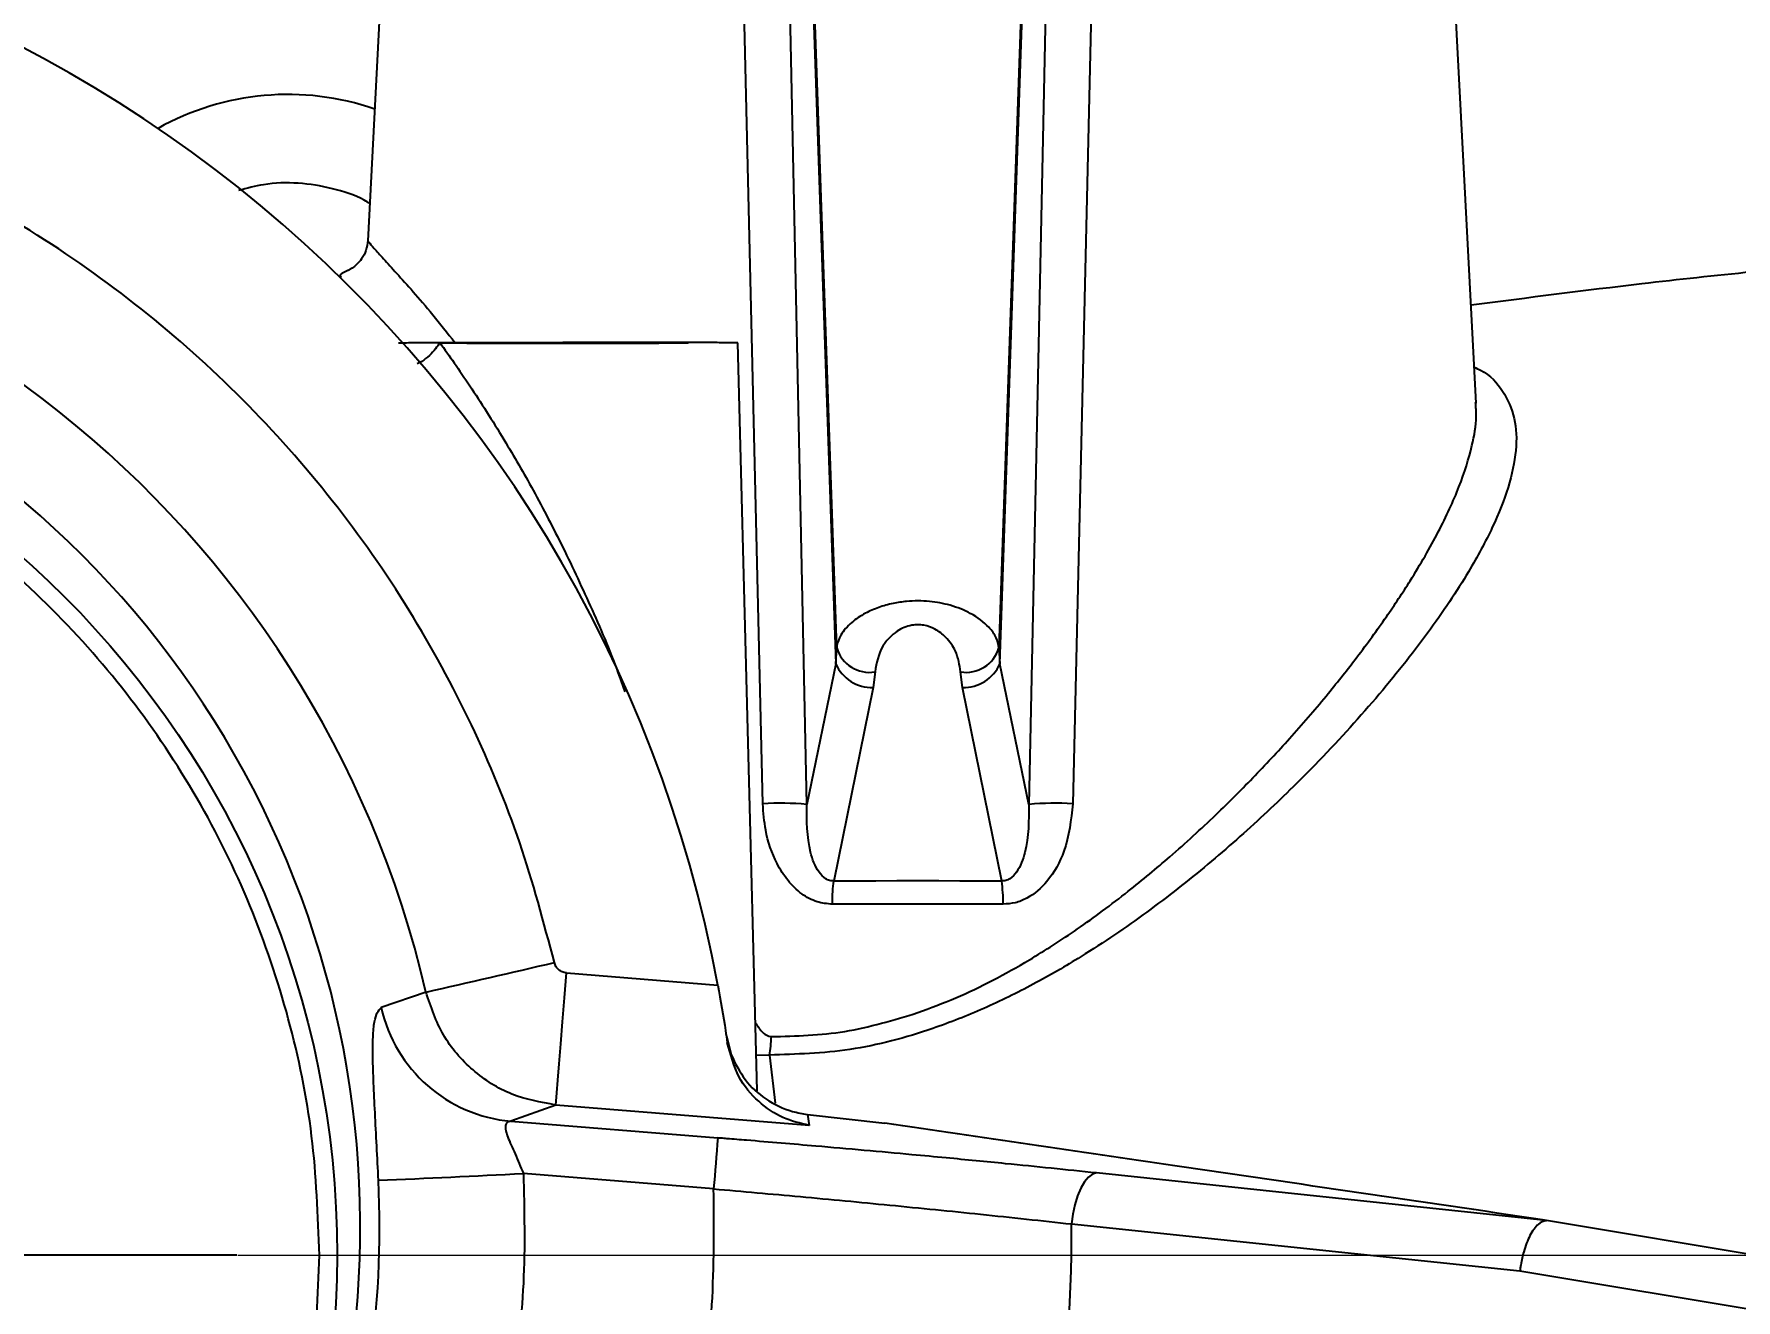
# Model space of a CAD drawing. Header units: millimetres. Extents: x 2085 to 4229, y 754 to 2271.
# Drawn here: x 3106.3 to 3202.2, y 1148.9 to 1220.3 of the extents above; entities that cross this region are included whole.
import ezdxf

# ---------------------------------------------------------------- set-up
doc = ezdxf.new("R2010")
doc.units = ezdxf.units.MM
doc.linetypes.add('AM_ISO08W050', pattern=[18, 12, -1.5, 3, -1.5])
doc.layers.add('AM_5', color=3, linetype='Continuous', lineweight=25)
doc.layers.add('AM_7', color=4, linetype='AM_ISO08W050', lineweight=25)
doc.styles.add('SLDTEXTSTYLE1', font='txt.shx', dxfattribs={"width": 0.7, "bigfont": 'gbcbig.shx'})
doc.dimstyles.new('SLDDIMSTYLE12$0', dxfattribs={"dimtxt": 12, "dimasz": 10, "dimexe": 0, "dimexo": 0.0625, "dimgap": 0.875, "dimtad": 1, "dimdec": 1, "dimlfac": 1.8, "dimrnd": 1e-09, "dimzin": 12, "dimdsep": 46, "dimtxsty": 'SLDTEXTSTYLE1', "dimcen": 0.09, "dimdle": 8.16, "dimclrd": 3, "dimclre": 3, "dimadec": 0, "dimazin": 3, "dimtfac": 1, "dimtdec": 1, "dimtofl": 0, "dimtmove": 0, "dimatfit": 3, "dimfxl": 0, "dimfrac": 2, "dimtolj": 1, "dimlwd": 5, "dimlwe": 5, "dimarcsym": 0})
doc.dimstyles.new('SLDDIMSTYLE12$3', dxfattribs={"dimtxt": 12, "dimasz": 10, "dimexe": 0, "dimexo": 0.0625, "dimgap": 0.875, "dimtad": 1, "dimdec": 1, "dimlfac": 1.8, "dimrnd": 1e-09, "dimzin": 12, "dimdsep": 46, "dimtxsty": 'SLDTEXTSTYLE1', "dimcen": 0.09, "dimdle": 8.16, "dimclrd": 3, "dimclre": 3, "dimadec": 0, "dimazin": 3, "dimtfac": 1, "dimtdec": 1, "dimtofl": 0, "dimtmove": 0, "dimatfit": 3, "dimfxl": 0, "dimfrac": 2, "dimtolj": 1, "dimlwd": 5, "dimlwe": 5, "dimarcsym": 0})

# ---------------------------------------------------------------- blocks, each defined once
blk = doc.blocks.new('*D74')
at = {"layer": 'AM_5', "color": 3, "lineweight": 5, "transparency": 16777216}
blk.add_line((3363.354, 1268.899), (3377.705, 1268.899), dxfattribs=at)
at = {"layer": 'AM_5', "color": 3, "linetype": 'Continuous', "lineweight": 5, "transparency": 16777216}
for p, q in [((3377.705, 1258.899), (3377.705, 1161.45)), ((3117.76, 1151.45), (3377.705, 1151.45))]:
    blk.add_line(p, q, dxfattribs=at)
at = {"layer": 'AM_5', "color": 3, "transparency": 16777216}
for points in [[(3376.038, 1258.899), (3379.371, 1258.899), (3377.705, 1268.899)], [(3376.038, 1161.45), (3379.371, 1161.45), (3377.705, 1151.45)]]:
    blk.add_solid(points, dxfattribs=at)
at = {"layer": 'Defpoints', "color": 0, "transparency": 16777216}
for p in [(3363.292, 1268.899), (3117.697, 1151.45), (3377.705, 1151.45)]:
    blk.add_point(p, dxfattribs=at)
at = {"layer": 'AM_5', "color": 0, "transparency": 16777216, "insert": (3370.83, 1219.404), "char_height": 12, "attachment_point": 5, "rotation": 90, "style": 'SLDTEXTSTYLE1'}
blk.add_mtext('\\A1;115', dxfattribs=at)
blk = doc.blocks.new('*D55')
at = {"layer": 'AM_5', "color": 3, "linetype": 'Continuous', "lineweight": 5, "transparency": 16777216}
blk.add_line((3234.824, 1304.205), (3201.141, 1278.206), dxfattribs=at)
at = {"layer": 'AM_5', "color": 3, "lineweight": 5, "transparency": 16777216}
for p, q in [((3133.765, 1226.268), (3133.945, 1226.268)), ((3133.855, 1226.178), (3133.855, 1226.358))]:
    blk.add_line(p, q, dxfattribs=at)
at = {"layer": 'AM_5', "color": 3, "transparency": 16777216}
blk.add_solid([(3200.123, 1279.525), (3202.16, 1276.887), (3193.225, 1272.096)], dxfattribs=at)
at = {"layer": 'Defpoints', "color": 0, "transparency": 16777216}
for p in [(3193.225, 1272.096), (3074.485, 1180.441)]:
    blk.add_point(p, dxfattribs=at)
at = {"layer": 'AM_5', "color": 0, "transparency": 16777216, "insert": (3217.74, 1299.703), "char_height": 12, "attachment_point": 5, "rotation": 37.66418, "style": 'SLDTEXTSTYLE1'}
blk.add_mtext('\\A1;%%C345', dxfattribs=at)

msp = doc.modelspace()

# ---------------------------------------------------------------- linework, layer by layer
at = {"color": 7, "linetype": 'Continuous', "lineweight": 25}
for p, q in [((3126.087, 1227.765), (3125.084, 1208.62)), ((3147.35, 1176.904), (3146.164, 1227.826)), ((3149.824, 1176.866), (3148.765, 1227.823)), ((3149.976, 1227.812), (3151.465, 1184.793)), ((3151.516, 1185.681), (3150.054, 1227.811)), ((3162.12, 1227.811), (3160.659, 1185.681)), ((3160.709, 1184.793), (3162.199, 1227.812)), ((3163.41, 1227.823), (3162.351, 1176.866)), ((3166.011, 1227.826), (3164.825, 1176.904)), ((3187.569, 1199.485), (3186.349, 1222.765)), ((3147.042, 1160.716), (3145.938, 1202.88)), ((3151.465, 1184.793), (3149.824, 1176.866)), ((3151.465, 1184.793), (3151.516, 1185.681)), ((3160.659, 1185.681), (3160.709, 1184.793)), ((3162.351, 1176.866), (3160.709, 1184.793)), ((3153.676, 1184.334), (3153.572, 1183.447)), ((3158.603, 1183.447), (3158.498, 1184.334)), ((3153.572, 1183.447), (3151.357, 1172.547)), ((3160.818, 1172.547), (3158.603, 1183.447)), ((3136.282, 1167.369), (3144.82, 1166.68)), ((3128.368, 1166.283), (3125.835, 1165.414)), ((3145.297, 1163.801), (3145.563, 1162.764)), ((3146.988, 1162.751), (3147.722, 1162.733)), ((3147.722, 1162.733), (3148.048, 1160.024)), ((3135.68, 1159.922), (3133.149, 1159.006)), ((3149.958, 1158.772), (3135.68, 1159.922)), ((3133.149, 1159.006), (3144.812, 1158.066)), ((3149.867, 1159.396), (3154.227, 1158.902)), ((3149.867, 1159.396), (3149.958, 1158.772)), ((3144.581, 1155.195), (3133.857, 1156.06)), ((3191.504, 1153.411), (3166.164, 1156.09)), ((3164.759, 1153.216), (3190.027, 1150.572)), ((3216.745, 1149.182), (3191.306, 1153.454)), ((3123.362, 1151.308), (3123.362, 1151.317)), ((3190.027, 1150.572), (3223.679, 1144.959))]:
    msp.add_line(p, q, dxfattribs=at)
at = {"color": 7, "linetype": 'Continuous', "lineweight": 25, "flags": 128}
for points in [[(3160.818, 1172.547), (3159.641, 1172.547), (3158.459, 1172.547), (3157.274, 1172.548), (3156.087, 1172.548), (3154.901, 1172.548), (3153.716, 1172.547), (3152.534, 1172.547), (3151.357, 1172.547)], [(3160.904, 1171.239), (3159.705, 1171.239), (3158.502, 1171.239), (3157.296, 1171.239), (3156.087, 1171.239), (3154.879, 1171.239), (3153.673, 1171.239), (3152.47, 1171.239), (3151.271, 1171.239)], [(3135.68, 1159.922), (3135.698, 1160.137), (3135.736, 1160.609), (3135.794, 1161.322), (3135.869, 1162.25), (3135.959, 1163.361), (3136.06, 1164.614), (3136.169, 1165.966), (3136.282, 1167.369)], [(3166.164, 1156.09), (3165.933, 1156.024), (3165.702, 1155.854), (3165.479, 1155.585), (3165.273, 1155.227), (3165.092, 1154.794), (3164.943, 1154.302), (3164.831, 1153.769), (3164.759, 1153.216)]]:
    msp.add_lwpolyline(points, dxfattribs=at)
at = {"color": 7, "linetype": 'Continuous', "lineweight": 25}
msp.add_circle((3070.862, 1151.45), 52.5, dxfattribs=at)
for centre, radius, start, end in [((3071.088, 1152.95), 75, 10.54851, 92.46086), ((3120.584, 1201.878), 15, 70.97396, 119.21781), ((3071.087, 1152.962), 58.809, 13.09228, 89.91829), ((3071.088, 1153.041), 53.574, 308.26934, 171.50515), ((3153.516, 1185.68), 2.234, 203.39428, 271.42772), ((3153.362, 1186.235), 1.927, 196.70211, 279.40565), ((3158.813, 1186.235), 1.927, 260.59454, 343.29737), ((3158.659, 1185.68), 2.234, 268.57245, 336.60531), ((3148.34, 1160.76), 16.174, 84.73329, 93.50893), ((3163.835, 1160.76), 16.174, 86.49111, 95.26667), ((3150.879, 1171.243), 10.025, 359.97591, 7.47448), ((2860.953, 2342.163), 1205.904, 282.812128, 283.164856), ((3133.904, 1167.246), 8.275, 192.79006, 264.76479), ((8076, 759.151), 4947.297, 175.375054, 175.408407), ((3069.274, 2450.432), 1295.983, 272.494846, 272.856436), ((3071.088, 1153.025), 54.664, 340.22854, 2.782), ((3071.088, 1153.019), 93.672, 342.88971, 0.12059)]:
    msp.add_arc(centre, radius, start, end, dxfattribs=at)
for points, knots in [([(3070.654, 982.719), (3073.215, 982.744), (3076.795, 982.779), (3082.064, 983.057), (3086.529, 983.393), (3091.845, 983.958), (3097.414, 984.732), (3103.227, 985.742), (3109.199, 986.998), (3115.275, 988.508), (3121.413, 990.279), (3127.578, 992.313), (3133.741, 994.613), (3139.878, 997.178), (3145.966, 1000.008), (3151.986, 1003.102), (3157.919, 1006.457), (3163.748, 1010.069), (3169.457, 1013.935), (3175.033, 1018.049), (3180.46, 1022.406), (3185.726, 1027), (3190.817, 1031.825), (3195.722, 1036.872), (3200.429, 1042.135), (3204.927, 1047.605), (3209.205, 1053.273), (3213.254, 1059.131), (3217.063, 1065.167), (3220.625, 1071.373), (3223.93, 1077.738), (3226.971, 1084.25), (3229.74, 1090.9), (3232.231, 1097.674), (3234.436, 1104.562), (3236.351, 1111.55), (3237.969, 1118.628), (3239.287, 1125.782), (3240.3, 1132.999), (3241.004, 1140.266), (3241.397, 1147.57), (3241.476, 1154.898), (3241.239, 1162.236), (3240.685, 1169.571), (3239.813, 1176.888), (3238.623, 1184.175), (3237.114, 1191.418), (3235.289, 1198.603), (3233.149, 1205.715), (3230.695, 1212.743), (3227.93, 1219.672), (3224.858, 1226.488), (3221.48, 1233.179), (3217.803, 1239.73), (3213.829, 1246.13), (3209.564, 1252.366), (3205.013, 1258.424), (3200.181, 1264.292), (3195.074, 1269.959), (3189.697, 1275.411), (3184.251, 1280.459), (3178.777, 1285.111), (3173.319, 1289.38), (3167.694, 1293.423), (3161.913, 1297.231), (3155.985, 1300.799), (3149.923, 1304.121), (3143.737, 1307.192), (3137.44, 1310.005), (3131.047, 1312.557), (3124.572, 1314.843), (3118.034, 1316.859), (3111.459, 1318.602), (3104.886, 1320.067), (3098.392, 1321.248), (3092.103, 1322.145), (3086.579, 1322.729), (3081.696, 1323.096), (3076.872, 1323.336), (3070.898, 1323.453), (3065.381, 1323.343), (3060.112, 1323.071), (3055.647, 1322.734), (3050.331, 1322.169), (3044.762, 1321.395), (3038.949, 1320.385), (3032.978, 1319.129), (3026.901, 1317.619), (3020.764, 1315.848), (3014.598, 1313.814), (3008.435, 1311.514), (3002.298, 1308.949), (2996.21, 1306.119), (2990.19, 1303.025), (2984.258, 1299.67), (2978.428, 1296.058), (2972.719, 1292.192), (2967.143, 1288.078), (2961.716, 1283.721), (2956.45, 1279.127), (2951.359, 1274.302), (2946.454, 1269.255), (2941.747, 1263.992), (2937.249, 1258.522), (2932.971, 1252.854), (2928.922, 1246.996), (2925.113, 1240.96), (2921.551, 1234.754), (2918.246, 1228.389), (2915.203, 1221.877), (2912.442, 1215.226), (2910.104, 1208.944), (2908.826, 1204.838), (2908.263, 1203.03)], [0, 0, 0, 0, 0.010207, 0.014274, 0.021037, 0.028056, 0.035587, 0.043451, 0.051578, 0.059911, 0.06841, 0.077044, 0.085791, 0.094634, 0.103558, 0.112554, 0.121612, 0.130726, 0.13989, 0.149098, 0.158347, 0.167633, 0.176954, 0.186306, 0.195688, 0.205098, 0.214535, 0.223996, 0.233481, 0.242989, 0.252518, 0.262068, 0.271639, 0.281229, 0.290838, 0.300466, 0.310113, 0.319778, 0.329461, 0.339162, 0.348881, 0.358618, 0.368373, 0.378146, 0.387938, 0.397748, 0.407578, 0.417427, 0.427296, 0.437185, 0.447097, 0.457031, 0.466988, 0.47697, 0.486979, 0.497016, 0.507082, 0.517181, 0.527315, 0.537488, 0.547704, 0.556915, 0.566123, 0.575327, 0.584526, 0.593719, 0.602905, 0.612082, 0.621247, 0.630396, 0.639524, 0.64862, 0.657668, 0.666638, 0.675463, 0.683979, 0.691963, 0.697606, 0.703501, 0.71122, 0.721427, 0.725494, 0.732257, 0.739276, 0.746807, 0.754671, 0.762798, 0.771131, 0.77963, 0.788264, 0.797011, 0.805853, 0.814778, 0.823774, 0.832832, 0.841946, 0.85111, 0.860318, 0.869567, 0.878853, 0.888174, 0.897526, 0.906908, 0.916318, 0.925755, 0.935216, 0.944701, 0.954208, 0.963738, 0.973288, 0.982858, 0.992449, 1, 1, 1, 1]), ([(3071.471, 1303.408), (3073.871, 1303.371), (3077.23, 1303.318), (3082.172, 1303.014), (3086.362, 1302.658), (3091.349, 1302.066), (3096.57, 1301.267), (3102.016, 1300.229), (3107.604, 1298.945), (3113.283, 1297.407), (3119.012, 1295.609), (3124.755, 1293.549), (3130.486, 1291.225), (3136.178, 1288.637), (3141.81, 1285.787), (3147.361, 1282.677), (3152.814, 1279.31), (3158.152, 1275.691), (3163.358, 1271.824), (3168.417, 1267.715), (3173.315, 1263.371), (3178.038, 1258.799), (3182.574, 1254.005), (3186.91, 1248.999), (3191.034, 1243.79), (3194.937, 1238.387), (3198.606, 1232.8), (3202.032, 1227.039), (3205.207, 1221.115), (3208.12, 1215.04), (3210.765, 1208.825), (3213.133, 1202.483), (3215.218, 1196.026), (3217.013, 1189.466), (3218.513, 1182.818), (3219.711, 1176.094), (3220.608, 1169.308), (3221.183, 1162.475), (3221.458, 1156.408), (3221.406, 1152.624), (3221.385, 1151.131)], [0, 0, 0, 0, 0.030295, 0.042386, 0.06249, 0.08336, 0.105754, 0.129143, 0.153315, 0.178102, 0.203384, 0.229071, 0.255096, 0.281407, 0.307965, 0.334738, 0.361698, 0.388826, 0.416105, 0.443519, 0.471057, 0.498709, 0.526466, 0.554321, 0.582267, 0.6103, 0.638414, 0.666606, 0.694872, 0.72321, 0.751616, 0.780088, 0.808626, 0.837227, 0.86589, 0.894615, 0.9234, 0.952246, 0.981152, 1, 1, 1, 1]), ([(3135.602, 1167.952), (3135.001, 1170.219), (3133.785, 1174.804), (3131.013, 1181.454), (3127.499, 1187.932), (3123.183, 1194.088), (3118.122, 1199.794), (3112.408, 1204.904), (3106.143, 1209.322), (3099.443, 1212.968), (3092.474, 1215.787), (3085.371, 1217.753), (3078.267, 1218.957), (3073.526, 1219.109), (3071.182, 1219.184)], [0, 0, 0, 0, 0.079193, 0.1601594, 0.2427828, 0.3278545, 0.4136411, 0.5, 0.5863536, 0.6721403, 0.7572171, 0.8398354, 0.9208043, 1, 1, 1, 1]), ([(3125.195, 1210.732), (3125.094, 1210.794), (3124.449, 1211.19), (3123.084, 1211.617), (3121.172, 1211.933), (3119.366, 1211.888), (3118.27, 1211.587), (3117.803, 1211.459)], [0, 0, 0, 0, 0.046566, 0.297792, 0.553799, 0.809807, 1, 1, 1, 1]), ([(3125.086, 1208.665), (3125.062, 1208.471), (3125.014, 1208.101), (3124.769, 1207.632), (3124.49, 1207.307), (3124.251, 1207.117), (3124.108, 1207.029), (3124.044, 1206.994), (3124.017, 1206.98), (3123.986, 1206.964), (3123.935, 1206.938), (3123.874, 1206.911), (3123.773, 1206.866), (3123.6, 1206.784), (3123.5, 1206.722), (3123.556, 1206.6), (3123.569, 1206.571)], [0, 0, 0, 0, 0.101386, 0.193388, 0.268842, 0.32211, 0.350749, 0.355835, 0.359447, 0.367619, 0.377614, 0.404377, 0.441249, 0.547079, 0.891427, 1, 1, 1, 1]), ([(3125.11, 1208.619), (3125.112, 1208.606), (3125.116, 1208.575), (3125.41, 1208.237), (3125.937, 1207.658), (3126.947, 1206.538), (3128.29, 1205.058), (3129.573, 1203.437), (3130.001, 1202.896)], [0, 0, 0, 0, 0.107122, 0.254951, 0.403491, 0.552687, 0.85071, 1, 1, 1, 1]), ([(3209.35, 1207.49), (3205.195, 1207.087), (3197.825, 1206.371), (3190.483, 1205.414), (3187.281, 1204.997)], [0, 0, 0, 0, 0.5637917, 1, 1, 1, 1]), ([(3126.813, 1202.887), (3126.869, 1202.887), (3127.103, 1202.889), (3127.858, 1202.892), (3128.718, 1202.894), (3129.148, 1202.895)], [0, 0, 0, 0, 0.136953, 0.568984, 1, 1, 1, 1]), ([(3129.148, 1202.895), (3129.07, 1202.775), (3128.907, 1202.523), (3128.556, 1202.157), (3128.198, 1201.86), (3127.958, 1201.736), (3127.872, 1201.692)], [0, 0, 0, 0, 0.25185, 0.531287, 0.832705, 1, 1, 1, 1]), ([(3129.088, 1202.88), (3129.193, 1202.878), (3129.403, 1202.874), (3131.022, 1202.869), (3133.336, 1202.866), (3135.17, 1202.865), (3136.088, 1202.865)], [0, 0, 0, 0, 0.249997, 0.499998, 0.749999, 1, 1, 1, 1]), ([(3129.148, 1202.895), (3129.416, 1202.519), (3129.969, 1201.741), (3130.854, 1200.439), (3131.796, 1198.995), (3133.003, 1197.045), (3134.48, 1194.501), (3135.536, 1192.43), (3136.088, 1191.349)], [0, 0, 0, 0, 0.11372, 0.234976, 0.364226, 0.501846, 0.739903, 1, 1, 1, 1]), ([(3145.938, 1202.88), (3145.901, 1202.881), (3145.828, 1202.884), (3145.242, 1202.888), (3144.332, 1202.892), (3143.097, 1202.895), (3141.595, 1202.898), (3139.881, 1202.899), (3138.022, 1202.901), (3136.732, 1202.901), (3136.088, 1202.901)], [0, 0, 0, 0, 0.1249659, 0.2499708, 0.3749756, 0.4999805, 0.6249854, 0.7499903, 0.8749951, 1, 1, 1, 1]), ([(3136.088, 1202.865), (3137.002, 1202.865), (3138.831, 1202.866), (3141.188, 1202.869), (3142.641, 1202.874), (3143.265, 1202.878), (3143.088, 1202.88), (3143.088, 1202.88)], [0, 0, 0, 0, 0.249999, 0.499998, 0.749997, 0.999997, 1, 1, 1, 1]), ([(3187.464, 1201.501), (3187.58, 1201.449), (3188.32, 1201.121), (3189.116, 1200.182), (3189.809, 1198.681), (3189.877, 1196.846), (3189.438, 1194.78), (3188.528, 1192.486), (3187.059, 1189.755), (3184.902, 1186.529), (3181.985, 1182.857), (3178.835, 1179.401), (3175.628, 1176.26), (3172.473, 1173.47), (3169.044, 1170.771), (3165.73, 1168.509), (3162.631, 1166.708), (3159.84, 1165.331), (3156.414, 1163.986), (3152.327, 1162.882), (3149.234, 1162.782), (3147.722, 1162.733)], [0, 0, 0, 0, 0.010042, 0.064236, 0.11953, 0.174168, 0.228913, 0.282609, 0.338066, 0.410154, 0.483512, 0.55672, 0.61143, 0.666619, 0.72189, 0.77702, 0.814622, 0.851761, 0.888283, 0.945402, 1, 1, 1, 1]), ([(3156.087, 1165.129), (3156.805, 1165.396), (3158.249, 1165.934), (3160.345, 1166.948), (3162.163, 1167.959), (3163.744, 1168.938), (3165.122, 1169.859), (3166.538, 1170.874), (3168.297, 1172.221), (3170.458, 1174.022), (3172.848, 1176.209), (3175.131, 1178.492), (3177.25, 1180.782), (3179.158, 1183.013), (3180.936, 1185.259), (3182.483, 1187.384), (3184.052, 1189.757), (3185.479, 1192.23), (3186.665, 1194.792), (3187.336, 1196.943), (3187.607, 1198.511), (3187.55, 1199.254), (3187.53, 1199.516)], [0, 0, 0, 0, 0.037187, 0.074872, 0.113617, 0.139589, 0.167223, 0.196534, 0.227532, 0.280248, 0.342157, 0.399335, 0.456228, 0.517553, 0.570386, 0.630084, 0.684603, 0.761377, 0.836598, 0.9113, 0.9687, 1, 1, 1, 1]), ([(3136.088, 1191.349), (3136.643, 1190.18), (3137.782, 1187.78), (3138.933, 1185.056), (3139.475, 1183.495), (3139.573, 1183.213)], [0, 0, 0, 0, 0.437744, 0.898377, 1, 1, 1, 1]), ([(3160.659, 1185.681), (3160.621, 1185.874), (3160.544, 1186.269), (3160.061, 1186.951), (3159.206, 1187.612), (3157.994, 1188.102), (3156.736, 1188.341), (3155.615, 1188.342), (3154.653, 1188.199), (3153.859, 1187.975), (3153.049, 1187.621), (3152.274, 1187.096), (3151.737, 1186.463), (3151.547, 1185.968), (3151.521, 1185.725), (3151.516, 1185.681)], [0, 0, 0, 0, 0.0779787, 0.1600594, 0.280852, 0.3750705, 0.4562454, 0.5413121, 0.5934965, 0.6532546, 0.7174275, 0.8001176, 0.9013898, 0.981848, 1, 1, 1, 1]), ([(3158.498, 1184.334), (3158.438, 1184.729), (3158.334, 1185.411), (3157.762, 1186.239), (3157.13, 1186.743), (3156.551, 1186.957), (3156.095, 1186.999), (3155.713, 1186.966), (3155.306, 1186.847), (3154.876, 1186.612), (3154.459, 1186.254), (3153.88, 1185.508), (3153.762, 1184.828), (3153.676, 1184.334)], [0, 0, 0, 0, 0.174868, 0.30144, 0.391995, 0.46325, 0.499207, 0.535144, 0.583037, 0.634939, 0.701658, 0.783051, 1, 1, 1, 1]), ([(3151.271, 1171.239), (3150.98, 1171.267), (3150.361, 1171.327), (3149.491, 1171.81), (3148.73, 1172.559), (3147.982, 1173.75), (3147.474, 1175.235), (3147.387, 1176.403), (3147.35, 1176.904)], [0, 0, 0, 0, 0.115598, 0.245032, 0.388443, 0.539656, 0.802334, 1, 1, 1, 1]), ([(3151.357, 1172.547), (3151.276, 1172.552), (3151.111, 1172.563), (3150.8, 1172.717), (3150.346, 1173.218), (3149.834, 1174.624), (3149.828, 1175.952), (3149.824, 1176.866)], [0, 0, 0, 0, 0.045655, 0.093449, 0.200152, 0.449571, 1, 1, 1, 1]), ([(3162.351, 1176.866), (3162.347, 1175.951), (3162.341, 1174.623), (3161.828, 1173.216), (3161.374, 1172.717), (3161.064, 1172.562), (3160.899, 1172.552), (3160.818, 1172.547)], [0, 0, 0, 0, 0.550977, 0.800251, 0.906743, 0.954419, 1, 1, 1, 1]), ([(3164.825, 1176.904), (3164.724, 1175.992), (3164.55, 1174.42), (3163.54, 1172.583), (3162.488, 1171.657), (3161.594, 1171.289), (3161.131, 1171.255), (3160.904, 1171.239)], [0, 0, 0, 0, 0.359009, 0.618536, 0.816371, 0.909523, 1, 1, 1, 1]), ([(3136.282, 1167.369), (3136.203, 1167.383), (3136.045, 1167.41), (3135.84, 1167.54), (3135.679, 1167.723), (3135.628, 1167.875), (3135.602, 1167.952)], [0, 0, 0, 0, 0.25015, 0.499371, 0.749258, 1, 1, 1, 1]), ([(3144.82, 1166.68), (3144.974, 1165.808), (3145.171, 1164.691), (3145.318, 1163.666), (3145.351, 1163.442)], [0, 0, 0, 0, 0.780861, 1, 1, 1, 1]), ([(3135.68, 1159.922), (3134.834, 1160.074), (3133.14, 1160.379), (3130.938, 1161.81), (3129.196, 1163.797), (3128.645, 1165.453), (3128.368, 1166.283)], [0, 0, 0, 0, 0.248705, 0.4981896, 0.7483774, 1, 1, 1, 1]), ([(3125.687, 1155.678), (3125.655, 1156.328), (3125.59, 1157.644), (3125.493, 1159.507), (3125.409, 1161.203), (3125.364, 1162.639), (3125.373, 1163.795), (3125.466, 1164.972), (3125.688, 1165.238), (3125.835, 1165.414)], [0, 0, 0, 0, 0.123523, 0.250151, 0.37478, 0.500212, 0.623523, 0.749713, 1, 1, 1, 1]), ([(3147.837, 1163.777), (3149.222, 1163.811), (3152.001, 1163.881), (3154.722, 1164.712), (3156.087, 1165.129)], [0, 0, 0, 0, 0.498326, 1, 1, 1, 1]), ([(3146.941, 1164.558), (3147.048, 1164.385), (3147.211, 1164.12), (3147.493, 1163.889), (3147.684, 1163.795), (3147.788, 1163.783), (3147.837, 1163.777)], [0, 0, 0, 0, 0.486512, 0.744407, 0.879183, 1, 1, 1, 1]), ([(3147.722, 1162.733), (3147.75, 1162.895), (3147.806, 1163.217), (3147.827, 1163.59), (3147.837, 1163.777)], [0, 0, 0, 0, 0.5, 1, 1, 1, 1]), ([(3149.958, 1158.772), (3149.457, 1158.89), (3148.458, 1159.127), (3147.095, 1160.06), (3145.895, 1161.414), (3145.532, 1162.766), (3145.351, 1163.442)], [0, 0, 0, 0, 0.250554, 0.500259, 0.750054, 1, 1, 1, 1]), ([(3145.563, 1162.764), (3145.806, 1162.265), (3146.29, 1161.268), (3147.531, 1160.176), (3148.764, 1159.577), (3149.583, 1159.442), (3149.867, 1159.396)], [0, 0, 0, 0, 0.270985, 0.540835, 0.840956, 1, 1, 1, 1]), ([(3133.149, 1159.006), (3133.071, 1158.993), (3132.918, 1158.966), (3132.829, 1158.781), (3132.855, 1158.494), (3133.017, 1157.985), (3133.387, 1157.175), (3133.699, 1156.435), (3133.857, 1156.06)], [0, 0, 0, 0, 0.125165, 0.244002, 0.362149, 0.483423, 0.737795, 1, 1, 1, 1]), ([(3191.306, 1153.454), (3184.404, 1154.468), (3172.08, 1156.279), (3159.682, 1158.1), (3154.227, 1158.902)], [0, 0, 0, 0, 0.56, 1, 1, 1, 1]), ([(3166.164, 1156.09), (3164.468, 1156.266), (3161.698, 1156.554), (3158.178, 1156.894), (3154.622, 1157.227), (3150.866, 1157.563), (3147.37, 1157.858), (3145.588, 1158.003), (3145.049, 1158.047), (3144.875, 1158.061), (3144.812, 1158.066)], [0, 0, 0, 0, 0.250165, 0.408557, 0.498724, 0.748485, 0.926363, 0.976321, 0.991455, 1, 1, 1, 1]), ([(3144.581, 1155.195), (3146.213, 1155.051), (3149.544, 1154.757), (3154.585, 1154.278), (3159.73, 1153.763), (3163.062, 1153.401), (3164.759, 1153.216)], [0, 0, 0, 0, 0.235421, 0.48057, 0.735435, 1, 1, 1, 1]), ([(3191.504, 1153.411), (3191.355, 1153.367), (3191.124, 1153.299), (3190.816, 1152.942), (3190.523, 1152.467), (3190.252, 1151.768), (3190.101, 1151.088), (3190.045, 1150.721), (3190.032, 1150.61), (3190.027, 1150.572)], [0, 0, 0, 0, 0.238995, 0.367832, 0.499678, 0.748972, 0.924681, 0.973941, 1, 1, 1, 1]), ([(3191.306, 1153.454), (3191.344, 1153.449), (3191.421, 1153.437), (3191.497, 1153.424), (3191.522, 1153.415), (3191.518, 1153.412), (3191.507, 1153.411), (3191.504, 1153.411)], [0, 0, 0, 0, 0.332571, 0.687965, 0.831381, 0.949784, 1, 1, 1, 1])]:
    msp.add_open_spline(points, degree=3, knots=knots, dxfattribs=at)
for points in [[(3122.362, 1151.452), (3122.277, 1153.7), (3122.107, 1158.194), (3120.739, 1164.82), (3118.58, 1171.217), (3115.589, 1177.276), (3111.836, 1182.893), (3107.382, 1187.973), (3102.303, 1192.427), (3096.685, 1196.18), (3090.626, 1199.168), (3084.229, 1201.34), (3077.603, 1202.658), (3070.862, 1203.1), (3064.12, 1202.658), (3057.494, 1201.34), (3051.097, 1199.168), (3045.038, 1196.18), (3039.421, 1192.427), (3034.342, 1187.973), (3029.887, 1182.893), (3026.135, 1177.276), (3023.143, 1171.217), (3020.985, 1164.82), (3019.617, 1158.194), (3019.447, 1153.7), (3019.362, 1151.452)], [(3129.148, 1202.895), (3129.629, 1202.896), (3130.591, 1202.898), (3132.314, 1202.899), (3134.162, 1202.901), (3135.446, 1202.901), (3136.088, 1202.901)], [(3151.271, 1171.239), (3151.277, 1171.484), (3151.287, 1171.974), (3151.333, 1172.356), (3151.357, 1172.547)], [(3133.857, 1156.06), (3133.907, 1153.997), (3134.006, 1149.87), (3133.497, 1145.774), (3133.242, 1143.726)], [(3143.807, 1142.148), (3144.081, 1144.314), (3144.63, 1148.646), (3144.597, 1153.012), (3144.581, 1155.195)], [(3019.362, 1151.452), (3019.447, 1149.205), (3019.617, 1144.711), (3020.985, 1138.085), (3023.143, 1131.688), (3026.135, 1125.629), (3029.887, 1120.012), (3034.342, 1114.932), (3039.421, 1110.478), (3045.038, 1106.725), (3051.097, 1103.737), (3057.494, 1101.565), (3064.12, 1100.247), (3070.862, 1099.805), (3077.603, 1100.247), (3084.229, 1101.565), (3090.626, 1103.737), (3096.685, 1106.725), (3102.303, 1110.478), (3107.382, 1114.932), (3111.836, 1120.012), (3115.589, 1125.629), (3118.58, 1131.688), (3120.739, 1138.085), (3122.107, 1144.711), (3122.277, 1149.205), (3122.362, 1151.452)]]:
    msp.add_open_spline(points, degree=3, dxfattribs=at)
at = {"layer": 'AM_7'}
msp.add_line((3117.697, 1151.45), (3026.86, 1151.45), dxfattribs=at)

# ---------------------------------------------------------------- dimensions: what is measured, and where the dimension line sits
at = {"layer": 'AM_5'}
dim = msp.add_diameter_dim_2p(p1=(3074.485, 1180.441), p2=(3193.225, 1272.096), text='%%C345', dimstyle='SLDDIMSTYLE12$3', override={"dimlfac": 1, "dimpost": ''}, dxfattribs=at)
dim.commit()
dim.dimension.update_dxf_attribs({"geometry": '*D55', "text_midpoint": (3217.74, 1299.703)})
dim = msp.add_linear_dim(base=(3377.705, 1151.45), p1=(3363.292, 1268.899), p2=(3117.697, 1151.45), angle=90, text='115', dimstyle='SLDDIMSTYLE12$0', override={"dimlfac": 1}, dxfattribs=at)
dim.commit()
dim.dimension.update_dxf_attribs({"geometry": '*D74', "text_midpoint": (3377.705, 1219.404), "dimtype": 160})

doc.saveas('drawing.dxf')
